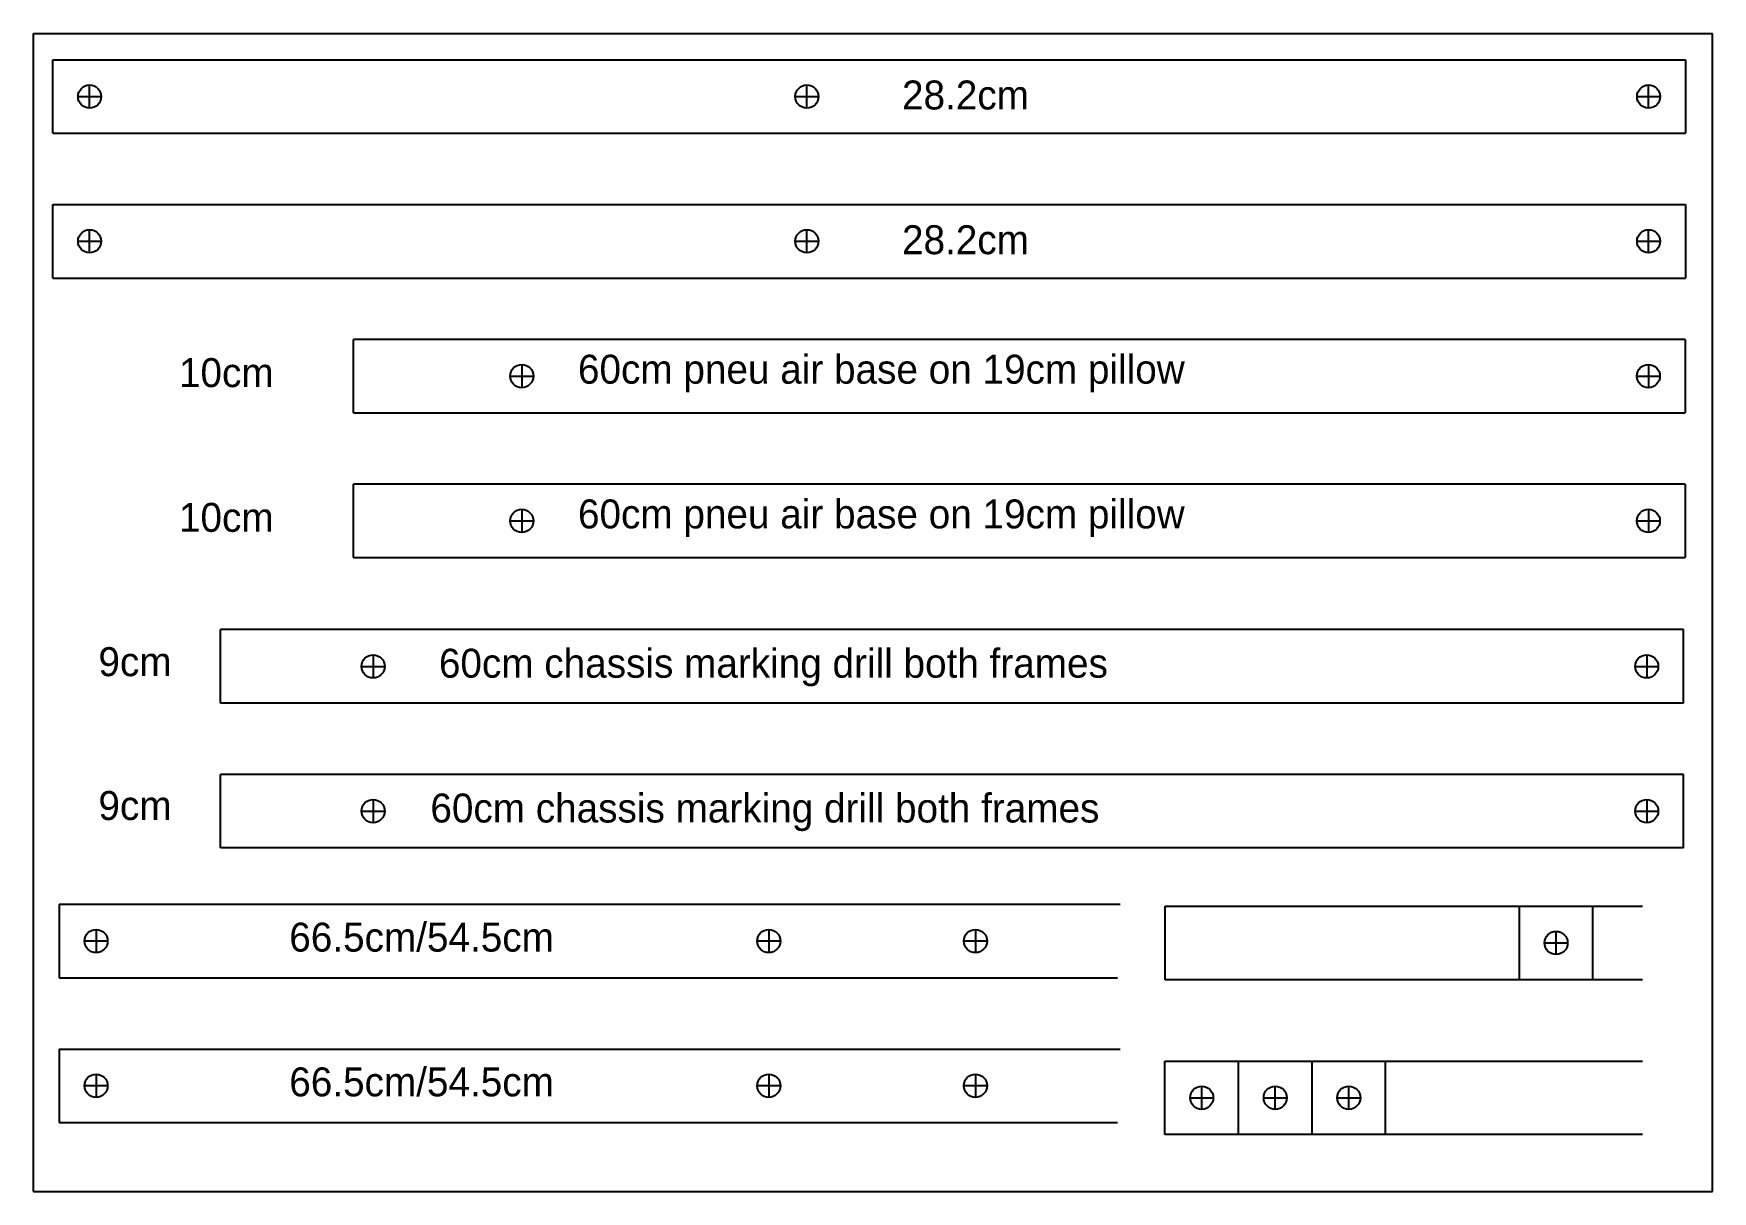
# Model space of a CAD drawing. Header units: millimetres. Extents: x -15418 to 43885, y -27590 to 23052.
# Drawn here: x 36110 to 36400, y 13011.3 to 13211.3 of the extents above; entities that cross this region are included whole.
import ezdxf

# ---------------------------------------------------------------- set-up
doc = ezdxf.new("R2010")
doc.units = ezdxf.units.MM
doc.header["$LTSCALE"] = 0.5
doc.layers.get('Defpoints').update_dxf_attribs({"color": 4})
doc.layers.add('Layer1', color=1, linetype='Continuous')

msp = doc.modelspace()

# ---------------------------------------------------------------- linework, layer by layer
at = {"layer": 'Defpoints'}
for p, q in [((36110.0305, 13211.2672), (36400.0305, 13211.2672)), ((36110.0305, 13011.2672), (36110.0305, 13211.2672)), ((36400.0305, 13011.2672), (36400.0305, 13211.2672)), ((36110.0305, 13011.2672), (36400.0305, 13011.2672))]:
    msp.add_line(p, q, dxfattribs=at)
at = {"layer": 'Layer1'}
for p, q in [((36113.3588, 13206.7436), (36395.3588, 13206.7436)), ((36113.3588, 13194.0436), (36113.3588, 13206.7436)), ((36395.3588, 13206.7436), (36395.3588, 13194.0436)), ((36119.7088, 13198.3936), (36119.7088, 13202.3936)), ((36243.6088, 13198.3936), (36243.6088, 13202.3936)), ((36389.0088, 13198.3936), (36389.0088, 13202.3936)), ((36117.7088, 13200.3936), (36121.7088, 13200.3936)), ((36241.6088, 13200.3936), (36245.6088, 13200.3936)), ((36387.0088, 13200.3936), (36391.0088, 13200.3936)), ((36113.3588, 13194.0436), (36395.3588, 13194.0436)), ((36113.3588, 13181.7436), (36395.3588, 13181.7436)), ((36113.3588, 13169.0436), (36113.3588, 13181.7436)), ((36395.3588, 13181.7436), (36395.3588, 13169.0436)), ((36117.7088, 13175.3936), (36121.7088, 13175.3936)), ((36119.7088, 13173.3936), (36119.7088, 13177.3936)), ((36241.6088, 13175.3936), (36245.6088, 13175.3936)), ((36243.6088, 13173.3936), (36243.6088, 13177.3936)), ((36387.0088, 13175.3936), (36391.0088, 13175.3936)), ((36389.0088, 13173.3936), (36389.0088, 13177.3936)), ((36113.3588, 13169.0436), (36395.3588, 13169.0436)), ((36395.3132, 13158.4452), (36165.3132, 13158.4452)), ((36165.3132, 13145.7452), (36165.3132, 13158.4452)), ((36395.3132, 13158.4452), (36395.3132, 13145.7452)), ((36192.3632, 13152.0952), (36196.3632, 13152.0952)), ((36194.3632, 13154.0952), (36194.3632, 13150.0952)), ((36386.9632, 13152.0952), (36390.9632, 13152.0952)), ((36388.9632, 13154.0952), (36388.9632, 13150.0952)), ((36165.3132, 13145.7452), (36395.3132, 13145.7452)), ((36395.3132, 13133.4452), (36165.3132, 13133.4452)), ((36165.3132, 13120.7452), (36165.3132, 13133.4452)), ((36395.3132, 13133.4452), (36395.3132, 13120.7452)), ((36194.3632, 13129.0952), (36194.3632, 13125.0952)), ((36388.9632, 13129.0952), (36388.9632, 13125.0952)), ((36192.3632, 13127.0952), (36196.3632, 13127.0952)), ((36386.9632, 13127.0952), (36390.9632, 13127.0952)), ((36165.3132, 13120.7452), (36395.3132, 13120.7452)), ((36395.028, 13108.3074), (36142.328, 13108.3074)), ((36142.328, 13095.6074), (36142.328, 13108.3074)), ((36395.028, 13095.6074), (36395.028, 13108.3074)), ((36168.678, 13103.9574), (36168.678, 13099.9574)), ((36388.678, 13103.9574), (36388.678, 13099.9574)), ((36166.678, 13101.9574), (36170.678, 13101.9574)), ((36386.678, 13101.9574), (36390.678, 13101.9574)), ((36395.028, 13095.6074), (36142.328, 13095.6074)), ((36395.028, 13083.3074), (36142.328, 13083.3074)), ((36142.328, 13070.6074), (36142.328, 13083.3074)), ((36395.028, 13070.6074), (36395.028, 13083.3074)), ((36166.678, 13076.9574), (36170.678, 13076.9574)), ((36168.678, 13078.9574), (36168.678, 13074.9574)), ((36386.678, 13076.9574), (36390.678, 13076.9574)), ((36388.678, 13078.9574), (36388.678, 13074.9574)), ((36395.028, 13070.6074), (36142.328, 13070.6074)), ((36114.4752, 13060.866), (36297.6993, 13060.866)), ((36114.4752, 13060.866), (36114.4752, 13048.166)), ((36305.4735, 13047.8331), (36305.4735, 13060.5331)), ((36305.4735, 13060.5331), (36387.9408, 13060.5331)), ((36366.6735, 13060.5331), (36366.6735, 13047.8331)), ((36379.3735, 13047.8331), (36379.3735, 13060.5331)), ((36120.8252, 13056.516), (36120.8252, 13052.516)), ((36237.0252, 13056.516), (36237.0252, 13052.516)), ((36272.7252, 13056.516), (36272.7252, 13052.516)), ((36373.0235, 13052.1831), (36373.0235, 13056.1831)), ((36122.8252, 13054.516), (36118.8252, 13054.516)), ((36239.0252, 13054.516), (36235.0252, 13054.516)), ((36274.7252, 13054.516), (36270.7252, 13054.516)), ((36371.0235, 13054.1831), (36375.0235, 13054.1831)), ((36114.4752, 13048.166), (36297.2732, 13048.166)), ((36387.9782, 13047.8331), (36305.4735, 13047.8331)), ((36114.4752, 13035.866), (36297.6993, 13035.866)), ((36114.4752, 13035.866), (36114.4752, 13023.166)), ((36305.465, 13021.0892), (36305.465, 13033.7892)), ((36305.465, 13033.7892), (36387.9322, 13033.7892)), ((36318.165, 13021.0892), (36318.165, 13033.7892)), ((36330.865, 13021.0892), (36330.865, 13033.7892)), ((36343.565, 13021.0892), (36343.565, 13033.7892)), ((36120.8252, 13031.516), (36120.8252, 13027.516)), ((36237.0252, 13031.516), (36237.0252, 13027.516)), ((36272.7252, 13031.516), (36272.7252, 13027.516)), ((36122.8252, 13029.516), (36118.8252, 13029.516)), ((36239.0252, 13029.516), (36235.0252, 13029.516)), ((36274.7252, 13029.516), (36270.7252, 13029.516)), ((36309.815, 13027.4392), (36313.815, 13027.4392)), ((36311.815, 13025.4392), (36311.815, 13029.4392)), ((36322.515, 13027.4392), (36326.515, 13027.4392)), ((36324.515, 13025.4392), (36324.515, 13029.4392)), ((36335.215, 13027.4392), (36339.215, 13027.4392)), ((36337.215, 13025.4392), (36337.215, 13029.4392)), ((36114.4752, 13023.166), (36297.2732, 13023.166)), ((36387.9697, 13021.0892), (36305.465, 13021.0892))]:
    msp.add_line(p, q, dxfattribs=at)
for centre in [(36119.7088, 13200.3936), (36243.6088, 13200.3936), (36389.0088, 13200.3936), (36119.7088, 13175.3936), (36243.6088, 13175.3936), (36389.0088, 13175.3936), (36194.3632, 13152.0952), (36388.9632, 13152.0952), (36194.3632, 13127.0952), (36388.9632, 13127.0952), (36168.678, 13101.9574), (36388.678, 13101.9574), (36168.678, 13076.9574), (36388.678, 13076.9574), (36120.8252, 13054.516), (36237.0252, 13054.516), (36272.7252, 13054.516), (36373.0235, 13054.1831), (36120.8252, 13029.516), (36237.0252, 13029.516), (36272.7252, 13029.516), (36311.815, 13027.4392), (36324.515, 13027.4392), (36337.215, 13027.4392)]:
    msp.add_circle(centre, 2, dxfattribs=at)

# ---------------------------------------------------------------- texts
at = {"layer": 'Layer1', "char_height": 5, "attachment_point": 1}
for s, width, insert in [('28.2cm', 20.220059, (36260.0394, 13203.1577)), ('28.2cm', 20.220059, (36260.0394, 13178.1577)), ('10cm', 20.220059, (36135.1458, 13155.202)), ('60cm pneu air base on 19cm pillow', 205.660483, (36204.0699, 13155.7934)), ('10cm', 20.220059, (36135.1458, 13130.202)), ('60cm pneu air base on 19cm pillow', 205.660483, (36204.0699, 13130.7934)), ('9cm', 20.220059, (36121.2339, 13105.2726)), ('60cm chassis marking drill both frames', 205.660483, (36180.0472, 13105.007)), ('9cm', 20.220059, (36121.2339, 13080.4277)), ('60cm chassis marking drill both frames', 205.660483, (36178.573, 13079.9934)), ('66.5cm/54.5cm', 20.220059, (36154.197, 13057.691)), ('66.5cm/54.5cm', 20.220059, (36154.197, 13032.691))]:
    msp.add_mtext_dynamic_manual_height_columns(s, width=width, gutter_width=25, heights=[0], dxfattribs=dict(at, insert=insert))

doc.saveas('drawing.dxf')
